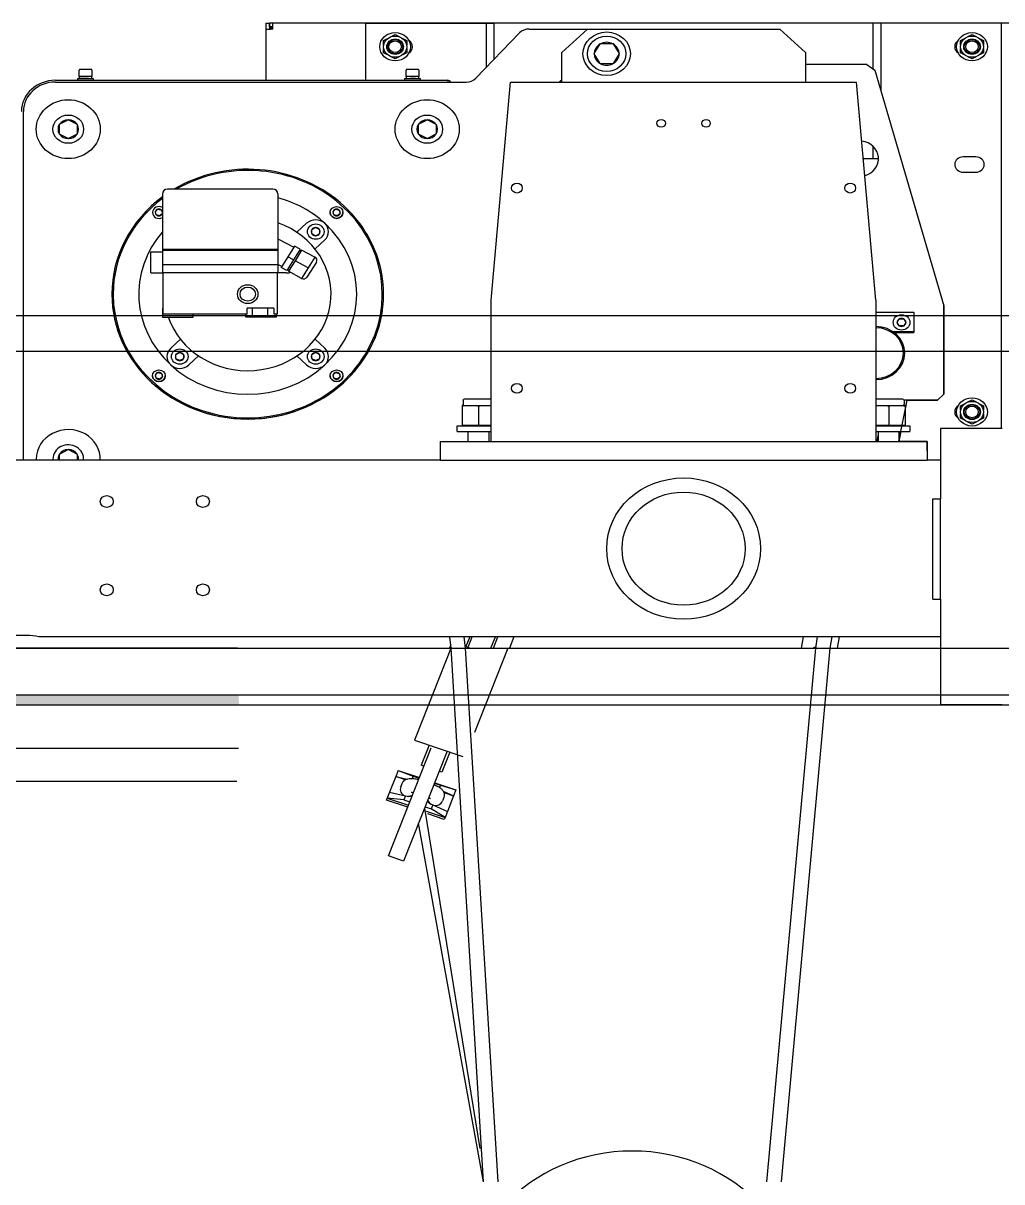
# Model space of a CAD drawing. Extents: x -1899985 to 1774885, y 556286 to 2175695.
# Drawn here: x -647770 to -646867, y 580688 to 581757 of the extents above; entities that cross this region are included whole.
import ezdxf

# ---------------------------------------------------------------- set-up
doc = ezdxf.new("R2010")
doc.units = 0
doc.header["$LTSCALE"] = 10
doc.header["$MEASUREMENT"] = 0
for name, color, linetype in [('20剖面图$0$1', 7, 'Continuous'), ('20剖面图$0$A-LIN-V', 9, 'Continuous'), ('20剖面图$0$GB／T1228-2006钢结构', 7, 'Continuous'), ('20剖面图$0$GB／T1229-1991钢结构', 7, 'Continuous'), ('20剖面图$0$GB／T1230-2006钢结构', 7, 'Continuous'), ('20剖面图$0$GB／T805-1988扣紧螺母', 7, 'Continuous'), ('20剖面图$0$N010102-0000042_', 7, 'Continuous'), ('20剖面图$0$N010122-0000126_', 7, 'Continuous'), ('20剖面图$0$N010122-0000129_', 7, 'Continuous'), ('20剖面图$0$N010122-0000141_', 7, 'Continuous'), ('20剖面图$0$N010122-0000152_', 7, 'Continuous'), ('20剖面图$0$N010153-0000010', 7, 'Continuous'), ('20剖面图$0$N040301-0000158_', 7, 'Continuous'), ('20剖面图$0$N040301-0000649_', 7, 'Continuous'), ('20剖面图$0$N040301-0000651_', 7, 'Continuous'), ('20剖面图$0$N040301-0000652_', 7, 'Continuous'), ('20剖面图$0$N040405-0000004_', 7, 'Continuous'), ('20剖面图$0$N040405-0000005_', 7, 'Continuous'), ('20剖面图$0$N040413-0000113_', 7, 'Continuous'), ('20剖面图$0$N080101-0000129_', 7, 'Continuous'), ('20剖面图$0$N080101-0000135', 7, 'Continuous'), ('20剖面图$0$N080101-0000215_', 7, 'Continuous'), ('20剖面图$0$N080101-0000384_', 7, 'Continuous'), ('20剖面图$0$N090107-0000139_', 7, 'Continuous'), ('20剖面图$0$N090201-0000001_', 7, 'Continuous'), ('20剖面图$0$N090202-0000006_', 7, 'Continuous'), ('20剖面图$0$N090203-0000031_', 7, 'Continuous'), ('20剖面图$0$N090304-0000033_', 7, 'Continuous'), ('20剖面图$0$N090403-0000088_', 7, 'Continuous'), ('20剖面图$0$N090403-0000263_', 7, 'Continuous'), ('20剖面图$0$NUT_GBIT_889.1_2', 7, 'Continuous'), ('20剖面图$0$S-SB', 21, 'Continuous'), ('20剖面图$0$SCREW_GBIT_70_19', 7, 'Continuous'), ('20剖面图$0$WASHER_GBIT_93_1', 7, 'Continuous'), ('20剖面图$0$WASHER_GBIT_95_2', 7, 'Continuous'), ('20剖面图$0$WASHER_GBIT_96_1', 7, 'Continuous'), ('20剖面图$0$主梁\ue566鏍忔潌', 7, 'Continuous'), ('20剖面图$0$取电臂2', 7, 'Continuous'), ('20剖面图$0$取电臂配件1', 7, 'Continuous'), ('20剖面图$0$挂板N040301-000128', 7, 'Continuous'), ('A-LIN-V', 9, 'Continuous')]:
    doc.layers.add(name, color=color, linetype=linetype)

# ---------------------------------------------------------------- blocks, each defined once
blk = doc.blocks.new('20剖面图$0$rer34')
at = {"layer": '20剖面图$0$A-LIN-V'}
h = blk.add_hatch(color=1, dxfattribs=at)
h.dxf.hatch_style = 1
edge = h.paths.add_edge_path()
edge.add_spline(control_points=[(1598841.3, -76129.45), (1598841.27, -76126.56), (1598841.23, -76123.66), (1598841.18, -76120.76)], knot_values=[-38.32518, -38.32518, -38.32518, -38.32518, -31.932828, -31.932828, -31.932828, -31.932828], degree=3, periodic=0)
edge.add_line((1598841.18, -76120.76), (1598837.49, -76120.76))
edge.add_line((1598837.49, -76120.76), (1598038.67, -76120.76))
edge.add_line((1598038.67, -76120.76), (1598037.65, -76129.45))
edge.add_line((1598037.65, -76129.45), (1598841.3, -76129.45))
at = {"color": 1}
for p, q in [((1599439.05, -75843.03), (1599439.05, -75761.5)), ((1599401.01, -75886.51), (1599407.99, -75848.46)), ((1599407.99, -75848.46), (1599433.62, -75848.46)), ((1599433.62, -75848.46), (1599439.05, -75843.03)), ((1599424.92, -75886.51), (1599401.01, -75886.51)), ((1599424.92, -75895.23), (1599424.92, -75886.51))]:
    blk.add_line(p, q, dxfattribs=at)
at = {"layer": '20剖面图$0$1', "color": 1, "linetype": 'Continuous'}
for p, q in [((1599020.95, -76074.02), (1599019.76, -76077.28)), ((1599037.11, -76066.95), (1599033.88, -76075.83)), ((1599033.88, -76075.83), (1599037.84, -76077.28)), ((1599035.64, -76076.47), (1599039.11, -76066.95)), ((1599055.07, -76077.28), (1599058.83, -76066.95)), ((1599057.07, -76077.28), (1599060.83, -76066.95)), ((1599074.42, -76066.95), (1599070.66, -76077.28)), ((1599021.22, -76076.7), (1598991.23, -76159.08)), ((1599021.22, -76076.7), (1599021.01, -76077.28)), ((1599069.42, -76077.28), (1599041.05, -76155.21)), ((1598991.23, -76159.08), (1598990.08, -76162.25)), ((1598990.08, -76162.25), (1599031.31, -76177.25)), ((1598968.11, -76269), (1599004.45, -76169.17)), ((1599017.91, -76172.38), (1598981.03, -76273.71)), ((1599002.74, -76166.86), (1598996, -76185.38)), ((1599020.16, -76173.2), (1599013.42, -76191.72)), ((1598998.25, -76186.2), (1598996, -76185.38)), ((1599013.42, -76191.72), (1599011.17, -76190.9)), ((1598981.03, -76273.71), (1598968.11, -76269))]:
    blk.add_line(p, q, dxfattribs=at)
at = {"layer": '20剖面图$0$A-LIN-V', "color": 1}
for p, q in [((1604014.24, -75770.74), (1595896.06, -75770.74)), ((1598289.89, -75803.35), (1604014.24, -75803.35)), ((1592562.45, -76077.28), (1605899.71, -76077.28)), ((1598840.08, -76077.28), (1592562.45, -76077.28)), ((1598840.08, -76120.76), (1592345.05, -76120.76)), ((1605899.71, -76120.76), (1598840.08, -76120.76)), ((1594075.6, -76129.45), (1605899.71, -76129.45)), ((1598697.67, -76169.94), (1597320.77, -76169.94)), ((1598841.05, -76169.96), (1598034.87, -76169.94)), ((1598697.67, -76200.38), (1597320.77, -76200.38)), ((1598839.58, -76200.38), (1598604.26, -76200.38))]:
    blk.add_line(p, q, dxfattribs=at)
at = {"layer": '20剖面图$0$GB／T1228-2006钢结构', "color": 1, "linetype": 'Continuous'}
for p, q in [((1599035.77, -75885.2), (1599035.77, -75877.49)), ((1599053.17, -75877.49), (1599053.17, -75885.2)), ((1599383.61, -75885.2), (1599383.61, -75877.49)), ((1599401.01, -75877.49), (1599401.01, -75885.2)), ((1599035.77, -75886.51), (1599035.77, -75885.2)), ((1599053.17, -75885.2), (1599053.17, -75886.51)), ((1599383.61, -75886.51), (1599383.61, -75885.2)), ((1599401.01, -75885.2), (1599401.01, -75886.51))]:
    blk.add_line(p, q, dxfattribs=at)
at = {"layer": '20剖面图$0$GB／T1229-1991钢结构', "color": 1, "linetype": 'Continuous'}
for p, q in [((1599030.52, -75854.05), (1599030.52, -75871.4)), ((1599030.57, -75853.68), (1599030.54, -75853.68)), ((1599033.51, -75853.68), (1599030.57, -75853.68)), ((1599030.59, -75854.05), (1599030.59, -75871.4)), ((1599041.61, -75853.68), (1599033.51, -75853.68)), ((1599047.44, -75853.68), (1599041.61, -75853.68)), ((1599044.53, -75854.05), (1599044.53, -75871.4)), ((1599055.34, -75853.68), (1599047.44, -75853.68)), ((1599389.45, -75853.68), (1599381.44, -75853.68)), ((1599395.28, -75853.68), (1599389.45, -75853.68)), ((1599392.37, -75854.05), (1599392.37, -75871.4)), ((1599403.34, -75853.68), (1599395.28, -75853.68)), ((1599406.24, -75853.68), (1599403.34, -75853.68)), ((1599406.25, -75854.05), (1599406.25, -75871.4)), ((1599030.52, -75871.4), (1599030.59, -75871.4)), ((1599030.59, -75871.4), (1599044.53, -75871.4)), ((1599030.94, -75872.27), (1599030.94, -75871.4)), ((1599044.53, -75871.4), (1599055.34, -75871.4)), ((1599381.44, -75871.4), (1599392.37, -75871.4)), ((1599392.37, -75871.4), (1599406.25, -75871.4)), ((1599405.84, -75871.4), (1599405.84, -75872.27))]:
    blk.add_line(p, q, dxfattribs=at)
for centre, radius, start, end in [((1599053.97, -75854.7), 23.45, 177.50872, 178.42023), ((1599007.14, -75854.7), 23.45, 1.57984, 2.49121), ((1599038.78, -75906.64), 53.22, 95.67986, 98.85331), ((1599036.34, -75906.65), 53.23, 81.14689, 84.31994), ((1599052.69, -75906.17), 52.75, 95.7056, 98.89302), ((1599384.18, -75906.65), 53.23, 81.14689, 84.31994), ((1599400.53, -75906.17), 52.75, 95.7056, 98.89302), ((1599398.1, -75906.18), 52.76, 81.10718, 84.2942), ((1599382.81, -75854.7), 23.45, 1.57977, 2.49128)]:
    blk.add_arc(centre, radius, start, end, dxfattribs=at)
at = {"layer": '20剖面图$0$GB／T1230-2006钢结构', "color": 1, "linetype": 'Continuous'}
for p, q in [((1599026.53, -75872.27), (1599055.34, -75872.27)), ((1599026.53, -75877.49), (1599026.53, -75872.27)), ((1599026.53, -75877.49), (1599055.34, -75877.49)), ((1599381.44, -75872.27), (1599410.24, -75872.27)), ((1599381.44, -75877.49), (1599410.24, -75877.49)), ((1599410.24, -75872.27), (1599410.24, -75877.49)), ((1599410.24, -75877.49), (1599410.24, -75877.49))]:
    blk.add_line(p, q, dxfattribs=at)
at = {"layer": '20剖面图$0$GB／T805-1988扣紧螺母', "color": 1, "linetype": 'Continuous'}
for p, q in [((1599031.43, -75848.55), (1599031.43, -75852.29)), ((1599032.07, -75847.2), (1599032.24, -75847.16)), ((1599032.24, -75847.16), (1599055.34, -75847.16)), ((1599381.44, -75847.16), (1599404.54, -75847.16)), ((1599404.54, -75847.16), (1599404.71, -75847.2)), ((1599405.35, -75848.04), (1599405.35, -75848.55)), ((1599405.35, -75848.55), (1599405.35, -75852.29)), ((1599031.43, -75852.29), (1599031.43, -75852.8)), ((1599032.24, -75853.68), (1599032.07, -75853.64)), ((1599404.71, -75853.64), (1599404.54, -75853.68))]:
    blk.add_line(p, q, dxfattribs=at)
at = {"layer": '20剖面图$0$GB／T805-1988扣紧螺母', "color": 1, "linetype": 'Continuous', "extrusion": (0, 0, -1)}
for centre, major_axis, start_param, end_param in [((1599032.3, -75848.55), (-0.87, 0), 0.000002, 1.344732), ((1599404.48, -75848.55), (-0.87, 0), 1.796861, 3.141593), ((1599032.3, -75852.29), (0.87, 0), 1.796861, 3.141595), ((1599404.48, -75852.29), (0.87, 0), 0, 1.344732)]:
    blk.add_ellipse(centre, major_axis=major_axis, ratio=0.991144, start_param=start_param, end_param=end_param, dxfattribs=at)
at = {"layer": '20剖面图$0$N010102-0000042_', "color": 1, "linetype": 'Continuous'}
for centre, radius in [((1598973.81, -75522.36), 6.52), ((1599462.96, -75522.36), 6.52), ((1598973.81, -75522.36), 5.36), ((1599462.96, -75522.36), 5.36), ((1599462.96, -75859.33), 6.52), ((1599462.96, -75859.33), 5.36)]:
    blk.add_circle(centre, radius, dxfattribs=at)
at = {"layer": '20剖面图$0$N010122-0000126_', "color": 1, "linetype": 'Continuous'}
for p, q in [((1598903.26, -75691.07), (1598903.2, -75691.1)), ((1598903.2, -75691.1), (1598903.2, -75691.18)), ((1598903.26, -75691.07), (1598906.39, -75689.26)), ((1598906.46, -75689.22), (1598906.39, -75689.26)), ((1598906.52, -75689.26), (1598906.46, -75689.22)), ((1598906.52, -75689.26), (1598909.65, -75691.07)), ((1598909.72, -75691.1), (1598909.65, -75691.07)), ((1598909.72, -75691.18), (1598909.72, -75691.1)), ((1598909.72, -75691.18), (1598909.72, -75694.79)), ((1598903.2, -75694.79), (1598903.2, -75694.87)), ((1598903.2, -75694.87), (1598903.26, -75694.91)), ((1598906.39, -75696.71), (1598903.26, -75694.91)), ((1598906.39, -75696.71), (1598906.46, -75696.75)), ((1598906.46, -75696.75), (1598906.52, -75696.71)), ((1598909.65, -75694.91), (1598906.52, -75696.71)), ((1598909.65, -75694.91), (1598909.72, -75694.87)), ((1598909.72, -75694.87), (1598909.72, -75694.79)), ((1599399.45, -75776.66), (1599399.41, -75776.72)), ((1599399.41, -75776.72), (1599399.45, -75776.79)), ((1599399.45, -75776.66), (1599401.26, -75773.53)), ((1599401.26, -75779.92), (1599399.45, -75776.79)), ((1599401.3, -75773.46), (1599401.26, -75773.53)), ((1599401.26, -75779.92), (1599401.3, -75779.98)), ((1599401.37, -75773.46), (1599401.3, -75773.46)), ((1599401.3, -75779.98), (1599401.37, -75779.98)), ((1599404.99, -75779.98), (1599401.37, -75779.98)), ((1599405.06, -75773.46), (1599404.99, -75773.46)), ((1599404.99, -75779.98), (1599405.06, -75779.98)), ((1599405.1, -75773.53), (1599405.06, -75773.46)), ((1599405.06, -75779.98), (1599405.1, -75779.92)), ((1599405.1, -75773.53), (1599406.91, -75776.66)), ((1599406.91, -75776.79), (1599405.1, -75779.92)), ((1599406.94, -75776.72), (1599406.91, -75776.66)), ((1599406.91, -75776.79), (1599406.94, -75776.72)), ((1598787.97, -75806.36), (1598787.9, -75806.4)), ((1598787.9, -75806.4), (1598787.9, -75806.47)), ((1598787.9, -75810.09), (1598787.9, -75810.16)), ((1598787.9, -75810.16), (1598787.97, -75810.2)), ((1598787.97, -75806.36), (1598791.1, -75804.55)), ((1598791.1, -75812.01), (1598787.97, -75810.2)), ((1598791.16, -75804.51), (1598791.1, -75804.55)), ((1598791.23, -75804.55), (1598791.16, -75804.51)), ((1598791.23, -75804.55), (1598794.36, -75806.36)), ((1598794.36, -75810.2), (1598791.23, -75812.01)), ((1598794.42, -75806.4), (1598794.36, -75806.36)), ((1598794.36, -75810.2), (1598794.42, -75810.16)), ((1598794.42, -75806.47), (1598794.42, -75806.4)), ((1598794.42, -75806.47), (1598794.42, -75810.09)), ((1598794.42, -75810.16), (1598794.42, -75810.09)), ((1598903.26, -75806.36), (1598903.2, -75806.4)), ((1598903.2, -75806.4), (1598903.2, -75806.47)), ((1598903.2, -75810.09), (1598903.2, -75810.16)), ((1598903.2, -75810.16), (1598903.26, -75810.2)), ((1598903.26, -75806.36), (1598906.39, -75804.55)), ((1598906.39, -75812.01), (1598903.26, -75810.2)), ((1598906.46, -75804.51), (1598906.39, -75804.55)), ((1598906.52, -75804.55), (1598906.46, -75804.51)), ((1598906.52, -75804.55), (1598909.65, -75806.36)), ((1598909.65, -75810.2), (1598906.52, -75812.01)), ((1598909.72, -75806.4), (1598909.65, -75806.36)), ((1598909.65, -75810.2), (1598909.72, -75810.16)), ((1598909.72, -75806.47), (1598909.72, -75806.4)), ((1598909.72, -75806.47), (1598909.72, -75810.09)), ((1598909.72, -75810.16), (1598909.72, -75810.09)), ((1598791.1, -75812.01), (1598791.16, -75812.05)), ((1598791.16, -75812.05), (1598791.23, -75812.01)), ((1598906.39, -75812.01), (1598906.46, -75812.05)), ((1598906.46, -75812.05), (1598906.52, -75812.01))]:
    blk.add_line(p, q, dxfattribs=at)
for centre in [(1598906.46, -75692.99), (1599403.18, -75776.72), (1598791.16, -75808.28), (1598906.46, -75808.28)]:
    blk.add_circle(centre, 7.07, dxfattribs=at)
for centre, radius, start, end in [((1598906.46, -75692.99), 3.73, 151.00187, 208.99813), ((1595705.83, -75692.99), 3197.36, 359.96761, 0.03239), ((1598906.46, -75692.99), 3.73, 91.00187, 148.99813), ((1598906.46, -75692.99), 3.73, 31.00187, 88.99813), ((1598906.46, -75692.99), 3.73, 331.00187, 28.99813), ((1598906.46, -75692.99), 3.73, 211.00187, 268.99813), ((1598906.46, -75692.99), 3.73, 271.00187, 328.99813), ((1599403.18, -75776.72), 3.73, 121.00187, 178.99813), ((1599403.18, -75776.72), 3.73, 181.00187, 238.99813), ((1599403.18, -75776.72), 3.73, 61.00187, 118.99813), ((1599403.18, -72576.07), 3197.39, 269.96761, 270.03239), ((1599403.18, -75776.72), 3.73, 241.00187, 298.99813), ((1599403.18, -75776.72), 3.73, 1.00187, 58.99813), ((1599403.18, -75776.72), 3.73, 301.00187, 358.99813), ((1598791.16, -75808.28), 3.73, 151.00187, 208.99813), ((1595590.54, -75808.28), 3197.36, 359.96761, 0.03239), ((1598791.16, -75808.28), 3.73, 91.00187, 148.99813), ((1598791.16, -75808.28), 3.73, 211.00187, 268.99813), ((1598791.16, -75808.28), 3.73, 31.00187, 88.99813), ((1598791.16, -75808.28), 3.73, 271.00187, 328.99813), ((1598791.16, -75808.28), 3.73, 331.00187, 28.99813), ((1598906.46, -75808.28), 3.73, 151.00187, 208.99813), ((1595705.83, -75808.28), 3197.36, 359.96761, 0.03239), ((1598906.46, -75808.28), 3.73, 91.00187, 148.99813), ((1598906.46, -75808.28), 3.73, 211.00187, 268.99813), ((1598906.46, -75808.28), 3.73, 31.00187, 88.99813), ((1598906.46, -75808.28), 3.73, 271.00187, 328.99813), ((1598906.46, -75808.28), 3.73, 331.00187, 28.99813)]:
    blk.add_arc(centre, radius, start, end, dxfattribs=at)
at = {"layer": '20剖面图$0$N010122-0000129_', "color": 1, "linetype": 'Continuous'}
for p, q in [((1598705.87, -75549.86), (1598705.87, -75543.99)), ((1598716.09, -75543.34), (1598706.52, -75543.34)), ((1598716.74, -75543.99), (1598716.74, -75549.86)), ((1598983.05, -75549.86), (1598983.05, -75543.99)), ((1598993.27, -75543.34), (1598983.71, -75543.34)), ((1598993.92, -75543.99), (1598993.92, -75549.86)), ((1598716.74, -75549.86), (1598705.87, -75549.86)), ((1598993.92, -75549.86), (1598983.05, -75549.86))]:
    blk.add_line(p, q, dxfattribs=at)
for centre, start, end in [((1598706.52, -75543.99), 90, 180), ((1598716.09, -75543.99), 360, 90), ((1598983.71, -75543.99), 90, 180), ((1598993.27, -75543.99), 0, 90)]:
    blk.add_arc(centre, 0.652, start, end, dxfattribs=at)
at = {"layer": '20剖面图$0$N010122-0000141_', "color": 1, "linetype": 'Continuous'}
for p, q in [((1598689.18, -75593.97), (1598689.02, -75594.06)), ((1598689.02, -75594.06), (1598689.02, -75594.24)), ((1598689.18, -75593.97), (1598696.47, -75589.76)), ((1598696.63, -75589.67), (1598696.47, -75589.76)), ((1598696.79, -75589.76), (1598696.63, -75589.67)), ((1598696.79, -75589.76), (1598704.08, -75593.97)), ((1598704.24, -75594.06), (1598704.08, -75593.97)), ((1598704.24, -75594.24), (1598704.24, -75594.06)), ((1598704.24, -75594.24), (1598704.24, -75602.66)), ((1598993.54, -75593.97), (1598993.38, -75594.06)), ((1598993.38, -75594.06), (1598993.38, -75594.24)), ((1598993.54, -75593.97), (1599000.83, -75589.76)), ((1599000.99, -75589.67), (1599000.83, -75589.76)), ((1599001.15, -75589.76), (1599000.99, -75589.67)), ((1599001.15, -75589.76), (1599008.44, -75593.97)), ((1599008.6, -75594.06), (1599008.44, -75593.97)), ((1599008.6, -75594.24), (1599008.6, -75594.06)), ((1599008.6, -75594.24), (1599008.6, -75602.66)), ((1598689.02, -75602.66), (1598689.02, -75602.85)), ((1598689.02, -75602.85), (1598689.18, -75602.94)), ((1598696.47, -75607.15), (1598689.18, -75602.94)), ((1598704.08, -75602.94), (1598696.79, -75607.15)), ((1598704.08, -75602.94), (1598704.24, -75602.85)), ((1598704.24, -75602.85), (1598704.24, -75602.66)), ((1598993.38, -75602.66), (1598993.38, -75602.85)), ((1598993.38, -75602.85), (1598993.54, -75602.94)), ((1599000.83, -75607.15), (1598993.54, -75602.94)), ((1599008.44, -75602.94), (1599001.15, -75607.15)), ((1599008.44, -75602.94), (1599008.6, -75602.85)), ((1599008.6, -75602.85), (1599008.6, -75602.66)), ((1598696.47, -75607.15), (1598696.63, -75607.24)), ((1598696.63, -75607.24), (1598696.79, -75607.15)), ((1599000.83, -75607.15), (1599000.99, -75607.24)), ((1599000.99, -75607.24), (1599001.15, -75607.15)), ((1598689.18, -75898.33), (1598689.02, -75898.42)), ((1598689.02, -75898.42), (1598689.02, -75898.6)), ((1598689.18, -75898.33), (1598696.47, -75894.12)), ((1598696.63, -75894.03), (1598696.47, -75894.12)), ((1598696.79, -75894.12), (1598696.63, -75894.03)), ((1598696.79, -75894.12), (1598704.08, -75898.33)), ((1598704.24, -75898.42), (1598704.08, -75898.33)), ((1598704.24, -75898.6), (1598704.24, -75898.42)), ((1598704.24, -75898.6), (1598704.24, -75903.91))]:
    blk.add_line(p, q, dxfattribs=at)
for centre in [(1598696.63, -75598.45), (1599000.99, -75598.45)]:
    blk.add_circle(centre, 13.04, dxfattribs=at)
for centre, radius, start, end in [((1598696.63, -75598.45), 8.7, 151.04498, 208.95502), ((1598696.63, -75598.45), 8.7, 91.04498, 148.95502), ((1598696.63, -75598.45), 8.7, 31.04498, 88.95502), ((1598696.63, -75598.45), 8.7, 331.04498, 28.95502), ((1599000.99, -75598.45), 8.7, 151.04498, 208.95502), ((1599000.99, -75598.45), 8.7, 91.04498, 148.95502), ((1599000.99, -75598.45), 8.7, 31.04498, 88.95502), ((1599000.99, -75598.45), 8.7, 331.04498, 28.95502), ((1598696.63, -75598.45), 8.7, 211.04498, 268.95502), ((1598696.63, -75598.45), 8.7, 271.04498, 328.95502), ((1599000.99, -75598.45), 8.7, 211.04498, 268.95502), ((1599000.99, -75598.45), 8.7, 271.04498, 328.95502), ((1598696.63, -75902.81), 13.04, 355.21977, 180), ((1598696.63, -75902.81), 8.7, 151.04498, 187.18073), ((1598696.63, -75902.81), 8.7, 91.04498, 148.95502), ((1598696.63, -75902.81), 8.7, 31.04498, 88.95502), ((1598696.63, -75902.81), 8.7, 352.81927, 28.95502), ((1598696.63, -75902.81), 13.04, 180, 184.78023)]:
    blk.add_arc(centre, radius, start, end, dxfattribs=at)
for points, knots in [([(1598689.02, -75594.24), (1598689.02, -75594.39), (1598689.02, -75594.67), (1598689.02, -75595.09), (1598689.02, -75595.51), (1598689.02, -75595.92), (1598689.02, -75596.37), (1598689.02, -75596.86), (1598689.02, -75597.57), (1598689.02, -75598.46), (1598689.02, -75599.34), (1598689.02, -75600.06), (1598689.02, -75600.75), (1598689.02, -75601.63), (1598689.02, -75602.31), (1598689.02, -75602.66)], [0, 0, 0, 0, 0.05186, 0.102699, 0.152684, 0.202, 0.250851, 0.313476, 0.375554, 0.500073, 0.625212, 0.687757, 0.750932, 0.873127, 1, 1, 1, 1]), ([(1598993.38, -75594.24), (1598993.38, -75594.39), (1598993.38, -75594.67), (1598993.38, -75595.09), (1598993.38, -75595.51), (1598993.38, -75595.92), (1598993.38, -75596.37), (1598993.38, -75596.86), (1598993.38, -75597.57), (1598993.38, -75598.46), (1598993.38, -75599.34), (1598993.38, -75600.06), (1598993.38, -75600.75), (1598993.38, -75601.63), (1598993.38, -75602.31), (1598993.38, -75602.66)], [0, 0, 0, 0, 0.05186, 0.102699, 0.152684, 0.202, 0.250851, 0.313476, 0.375554, 0.500073, 0.625212, 0.687757, 0.750932, 0.873127, 1, 1, 1, 1]), ([(1598689.02, -75898.6), (1598689.02, -75898.75), (1598689.02, -75899.03), (1598689.02, -75899.45), (1598689.02, -75899.87), (1598689.02, -75900.28), (1598689.02, -75900.73), (1598689.02, -75901.22), (1598689.02, -75901.93), (1598689.02, -75902.82), (1598689.02, -75903.54), (1598689.02, -75903.9), (1598689.02, -75903.91)], [0, 0, 0, 0, 0.0518603, 0.1026992, 0.1526839, 0.202, 0.2508512, 0.3134757, 0.3755544, 0.5000726, 0.6252117, 0.6285507, 0.6285507, 0.6285507, 0.6285507])]:
    blk.add_open_spline(points, degree=3, knots=knots, dxfattribs=at)
at = {"layer": '20剖面图$0$N010122-0000152_', "color": 1, "linetype": 'Continuous'}
for p, q in [((1599142.61, -75528.7), (1599147.73, -75519.83)), ((1599147.84, -75519.65), (1599147.73, -75519.83)), ((1599148.04, -75519.65), (1599147.84, -75519.65)), ((1599158.5, -75519.65), (1599158.29, -75519.65)), ((1599158.61, -75519.83), (1599158.5, -75519.65)), ((1599158.61, -75519.83), (1599163.73, -75528.7)), ((1599142.61, -75528.7), (1599142.5, -75528.89)), ((1599142.5, -75528.89), (1599142.61, -75529.07)), ((1599147.73, -75537.94), (1599142.61, -75529.07)), ((1599163.73, -75529.07), (1599158.61, -75537.94)), ((1599163.84, -75528.89), (1599163.73, -75528.7)), ((1599163.73, -75529.07), (1599163.84, -75528.89)), ((1599147.73, -75537.94), (1599147.84, -75538.12)), ((1599147.84, -75538.12), (1599148.04, -75538.12)), ((1599158.29, -75538.12), (1599148.04, -75538.12)), ((1599158.29, -75538.12), (1599158.5, -75538.12)), ((1599158.5, -75538.12), (1599158.61, -75537.94))]:
    blk.add_line(p, q, dxfattribs=at)
blk.add_circle((1599153.17, -75528.89), 16.3, dxfattribs=at)
for start, end in [(120.98415, 179.01585), (60.98415, 119.01585), (0.98415, 59.01585), (180.98415, 239.01585), (300.98415, 359.01585), (240.98415, 299.01585)]:
    blk.add_arc((1599153.17, -75528.89), 10.57, start, end, dxfattribs=at)
blk.add_open_spline([(1599158.29, -75519.65), (1599158.12, -75519.65), (1599157.78, -75519.65), (1599157.26, -75519.65), (1599156.76, -75519.65), (1599156.25, -75519.65), (1599155.7, -75519.65), (1599155.11, -75519.65), (1599154.25, -75519.65), (1599153.17, -75519.65), (1599152.08, -75519.65), (1599151.22, -75519.65), (1599150.51, -75519.65), (1599149.74, -75519.65), (1599148.89, -75519.65), (1599148.33, -75519.65), (1599148.04, -75519.65)], degree=3, knots=[0, 0, 0, 0, 0.051867, 0.102708, 0.152692, 0.202003, 0.250846, 0.313473, 0.37555, 0.500066, 0.625206, 0.687747, 0.750921, 0.832003, 0.91475, 1, 1, 1, 1], dxfattribs=at)
at = {"layer": '20剖面图$0$N010153-0000010', "color": 1, "linetype": 'Continuous'}
for p, q in [((1598976.37, -76190.14), (1598974.38, -76195.62)), ((1598976.37, -76190.14), (1598994.43, -76196.71)), ((1598976.37, -76190.14), (1598989.13, -76195.35)), ((1598974.38, -76195.62), (1598969.12, -76210.07)), ((1598982.67, -76198.64), (1598974.38, -76195.62)), ((1598974.38, -76195.62), (1598983.91, -76198.07)), ((1598978.56, -76205.32), (1598979.68, -76202.24)), ((1598989.13, -76195.35), (1598988.35, -76197.48)), ((1598989.13, -76195.35), (1598994.24, -76197.21)), ((1599007.16, -76201.91), (1599012.28, -76203.77)), ((1599007.35, -76201.41), (1599025.4, -76207.98)), ((1599012.28, -76203.77), (1599011.51, -76205.88)), ((1599012.28, -76203.77), (1599025.4, -76207.98)), ((1598969.12, -76210.07), (1598967.12, -76215.55)), ((1598969.12, -76210.07), (1598982.51, -76213.51)), ((1598982.51, -76213.51), (1598981.16, -76217.23)), ((1599014.44, -76209.18), (1599023.4, -76213.47)), ((1599015.05, -76210.42), (1599023.4, -76213.47)), ((1599023.4, -76213.47), (1599018.15, -76227.91)), ((1599025.4, -76207.98), (1599023.4, -76213.47)), ((1598966.43, -76217.44), (1598967.12, -76215.55)), ((1598984.49, -76224.01), (1598966.43, -76217.44)), ((1598967.12, -76215.55), (1598985.18, -76222.12)), ((1598981.16, -76217.23), (1598967.12, -76215.55)), ((1598981.16, -76217.23), (1598986.28, -76219.1)), ((1598999.2, -76223.8), (1599004.31, -76225.66)), ((1599005.67, -76221.94), (1599004.31, -76225.66)), ((1599005.67, -76221.94), (1599018.15, -76227.91)), ((1599015.09, -76215.13), (1599013.97, -76218.21)), ((1599000.15, -76227.57), (1599016.15, -76233.4)), ((1599015.46, -76235.29), (1599001.42, -76230.18)), ((1599016.15, -76233.4), (1599004.31, -76225.66)), ((1599016.15, -76233.4), (1599015.46, -76235.29)), ((1599018.15, -76227.91), (1599016.15, -76233.4))]:
    blk.add_line(p, q, dxfattribs=at)
at = {"layer": '20剖面图$0$N010153-0000010', "color": 1, "linetype": 'Continuous', "extrusion": (0, 0, -1)}
for centre, major_axis, start_param, end_param in [((1598984.68, -76207.55), (6.13, -2.23), 1.642098, 3.141593), ((1598985.14, -76206.29), (7.35, -2.68), 0.801346, 1.570796), ((1598984.68, -76207.55), (6.13, -2.23), 0.582865, 1.236795), ((1599008.3, -76214.72), (-7.35, 2.68), 4.712389, 5.48184), ((1599007.84, -76215.98), (6.13, -2.23), 1.904796, 2.558727), ((1599007.84, -76215.98), (6.13, -2.23), 0, 1.499495)]:
    blk.add_ellipse(centre, major_axis=major_axis, ratio=0.982113, start_param=start_param, end_param=end_param, dxfattribs=at)
at = {"layer": '20剖面图$0$N010153-0000010', "color": 1, "linetype": 'Continuous'}
for points, knots in [([(1598979.68, -76202.24), (1598980.11, -76201.35), (1598980.83, -76199.95), (1598982.74, -76198.46), (1598984.67, -76197.69), (1598986.72, -76197.38), (1598989.19, -76197.45), (1598991.62, -76197.84), (1598993.37, -76198.24), (1598993.77, -76198.34)], [0, 0, 0, 0, 0.0535796, 0.0986965, 0.1413734, 0.1889338, 0.2506416, 0.3392752, 0.3652917, 0.3652917, 0.3652917, 0.3652917]), ([(1599006.81, -76203.09), (1599007.33, -76203.35), (1599009.07, -76204.25), (1599011.28, -76205.61), (1599013.39, -76207.38), (1599014.95, -76209.56), (1599015.71, -76212.44), (1599015.33, -76214.11), (1599015.09, -76215.13)], [0.6352942, 0.6352942, 0.6352942, 0.6352942, 0.6720167, 0.7614074, 0.8262121, 0.8925455, 0.9437788, 1, 1, 1, 1]), ([(1598989.25, -76210.7), (1598988.86, -76210.63), (1598988.13, -76210.51), (1598987.55, -76210.46), (1598987.45, -76210.46), (1598987.45, -76210.46)], [0.6856623, 0.6856623, 0.6856623, 0.6856623, 0.7270391, 0.7723749, 0.7934893, 0.7934893, 0.7934893, 0.7934893]), ([(1599003.85, -76216.43), (1599003.85, -76216.43), (1599003.85, -76216.43), (1599003.71, -76216.32), (1599003.17, -76215.95), (1599002.6, -76215.61), (1599002.3, -76215.45)], [0.2067162, 0.2067162, 0.2067162, 0.2067162, 0.2074172, 0.2385505, 0.2794912, 0.3152019, 0.3152019, 0.3152019, 0.3152019])]:
    blk.add_open_spline(points, degree=3, knots=knots, dxfattribs=at)
at = {"layer": '20剖面图$0$N040301-0000158_', "color": 1, "linetype": 'Continuous'}
for p, q in [((1599413.51, -75767.48), (1599381.44, -75767.48)), ((1599413.51, -75767.48), (1599414.05, -75768.03)), ((1599413.51, -75767.48), (1599413.51, -75785.42)), ((1599414.05, -75785.42), (1599414.05, -75768.03)), ((1599413.51, -75785.42), (1599396.11, -75785.42)), ((1599396.81, -75785.96), (1599413.51, -75785.96)), ((1599413.51, -75785.96), (1599414.05, -75785.42)), ((1599413.51, -75785.96), (1599413.51, -75785.42)), ((1599413.51, -75785.42), (1599414.05, -75785.42))]:
    blk.add_line(p, q, dxfattribs=at)
at = {"layer": '20剖面图$0$N040301-0000649_', "color": 1, "linetype": 'Continuous'}
for p, q in [((1599011.86, -75886.51), (1599424.92, -75886.51)), ((1599011.86, -75886.51), (1599011.86, -75903.9)), ((1599424.92, -75886.51), (1599424.92, -75903.9)), ((1599011.86, -75903.9), (1599424.92, -75903.9))]:
    blk.add_line(p, q, dxfattribs=at)
at = {"layer": '20剖面图$0$N040301-0000651_', "color": 1, "linetype": 'Continuous'}
for p, q in [((1599055.34, -75756.07), (1599071.64, -75554.97)), ((1599071.64, -75554.97), (1599365.13, -75554.97)), ((1599381.44, -75756.07), (1599365.13, -75554.97)), ((1599055.34, -75886.51), (1599055.34, -75756.07)), ((1599381.44, -75756.07), (1599381.44, -75886.51))]:
    blk.add_line(p, q, dxfattribs=at)
for centre, radius in [((1599199.37, -75593.02), 3.61), ((1599237.41, -75593.02), 3.61), ((1599077.08, -75652.8), 4.55), ((1599359.7, -75652.8), 4.55), ((1599077.08, -75837.59), 4.55), ((1599359.7, -75837.59), 4.55)]:
    blk.add_circle(centre, radius, dxfattribs=at)
at = {"layer": '20剖面图$0$N040301-0000652_', "color": 1, "linetype": 'Continuous'}
for p, q in [((1599373.83, -75538.67), (1599321.65, -75538.67)), ((1599373.83, -75538.67), (1599380.67, -75543.92)), ((1599380.67, -75543.92), (1599439.05, -75761.5)), ((1599439.05, -75761.5), (1599439.05, -75843.03)), ((1599433.62, -75848.46), (1599405.35, -75848.46)), ((1599433.62, -75848.46), (1599439.05, -75843.03))]:
    blk.add_line(p, q, dxfattribs=at)
blk.add_arc((1599367.31, -75625.63), 16.3, 287.18625, 82.08468, dxfattribs=at)
at = {"layer": '20剖面图$0$N040405-0000004_', "color": 1, "linetype": 'Continuous'}
blk.add_line((1599370.86, -75625.63), (1599383.61, -75625.63), dxfattribs=at)
at = {"layer": '20剖面图$0$N040405-0000005_', "color": 1, "linetype": 'Continuous'}
for p, q in [((1598948.81, -75500.62), (1598948.81, -75553.34)), ((1598948.81, -75500.62), (1598950.99, -75500.62)), ((1598950.99, -75500.62), (1599044.47, -75500.62)), ((1599044.47, -75500.62), (1599050.99, -75500.62)), ((1599050.99, -75500.62), (1599050.99, -75541.52)), ((1599050.99, -75500.62), (1599053.17, -75500.62)), ((1599053.17, -75500.62), (1599057.51, -75500.62)), ((1599057.51, -75500.62), (1599057.51, -75534.18)), ((1599379.27, -75542.84), (1599379.27, -75500.62)), ((1599383.61, -75500.62), (1599379.27, -75500.62)), ((1599385.79, -75500.62), (1599383.61, -75500.62)), ((1599385.79, -75562.98), (1599385.79, -75500.62)), ((1599392.31, -75500.62), (1599385.79, -75500.62)), ((1599485.79, -75500.62), (1599392.31, -75500.62)), ((1599487.97, -75500.62), (1599485.79, -75500.62)), ((1599487.97, -75874.62), (1599487.97, -75500.62)), ((1599379.27, -75625.63), (1599379.27, -75614.54)), ((1599466.23, -75624), (1599455.36, -75624)), ((1599455.36, -75638.13), (1599466.23, -75638.13))]:
    blk.add_line(p, q, dxfattribs=at)
for centre, start, end in [((1598981.42, -75522.36), 305.42736, 54.57264), ((1599455.36, -75522.36), 125.42736, 234.57264), ((1599455.36, -75631.06), 90, 270), ((1599466.23, -75631.06), 270, 90), ((1599455.36, -75859.33), 125.42736, 234.57264)]:
    blk.add_arc(centre, 7.07, start, end, dxfattribs=at)
at = {"layer": '20剖面图$0$N040413-0000113_', "color": 1, "linetype": 'Continuous'}
for p, q in [((1599011.86, -75903.9), (1598468.36, -75903.9)), ((1599436.25, -75903.9), (1599424.92, -75903.9)), ((1598661.3, -76065.58), (1598492.82, -76065.58)), ((1599436.25, -76066.95), (1598671.67, -76066.95))]:
    blk.add_line(p, q, dxfattribs=at)
for centre in [(1598729.24, -75941.95), (1598810.76, -75941.95), (1598729.24, -76023.47), (1598810.76, -76023.47)]:
    blk.add_circle(centre, 5.49, dxfattribs=at)
blk.add_arc((1598661.93, -76100.6), 35.03, 73.86058, 91.03173, dxfattribs=at)
at = {"layer": '20剖面图$0$N080101-0000129_', "color": 1, "linetype": 'Continuous'}
for radius in [65.22, 52.18]:
    blk.add_circle((1599218.39, -75985.43), radius, dxfattribs=at)
at = {"layer": '20剖面图$0$N080101-0000135', "color": 1, "linetype": 'Continuous'}
for p, q in [((1598864.03, -75500.62), (1598867.29, -75500.62)), ((1598864.03, -75500.62), (1598864.03, -75506.32)), ((1598864.03, -75506.32), (1598868.09, -75506.32)), ((1598864.03, -75506.32), (1598864.03, -75553.34)), ((1598867.29, -75503.88), (1598867.29, -75500.62)), ((1598869.72, -75500.62), (1598867.29, -75500.62)), ((1598867.29, -75500.62), (1598867.29, -75506.32)), ((1598869.72, -75503.88), (1598867.29, -75503.88)), ((1598869.72, -75506.31), (1598868.09, -75504.68)), ((1598868.09, -75504.69), (1598869.72, -75506.32)), ((1598869.72, -75506.32), (1598868.09, -75506.32)), ((1598869.72, -75500.62), (1598869.72, -75504.68)), ((1599564.89, -75500.62), (1598869.72, -75500.62)), ((1598869.72, -75504.68), (1598869.72, -75506.32))]:
    blk.add_line(p, q, dxfattribs=at)
for points in [[(1598867.29, -75503.89), (1598867.29, -75504.02), (1598867.37, -75504.16), (1598867.67, -75504.42), (1598867.88, -75504.55), (1598868.09, -75504.69)], [(1598868.09, -75504.68), (1598867.96, -75504.48), (1598867.83, -75504.27), (1598867.56, -75503.97), (1598867.43, -75503.88), (1598867.3, -75503.88)]]:
    blk.add_open_spline(points, degree=3, knots=[0, 0, 0, 0, 0.5, 0.5, 1, 1, 1, 1], dxfattribs=at)
at = {"layer": '20剖面图$0$N080101-0000215_', "color": 1, "linetype": 'Continuous'}
for p, q in [((1599021.27, -76077.28), (1599020.24, -76066.95)), ((1599032.19, -76066.95), (1599033.23, -76077.28)), ((1599330.48, -76077.28), (1599332.04, -76066.95)), ((1599344, -76066.95), (1599342.44, -76077.28)), ((1599048.82, -76569.62), (1599021.27, -76077.28)), ((1599033.23, -76077.28), (1599060.78, -76569.62)), ((1599289.05, -76569.62), (1599330.48, -76077.28)), ((1599342.44, -76077.28), (1599301, -76569.62)), ((1598998.82, -76224.84), (1599045.73, -76538.8)), ((1599048.82, -76569.62), (1598993.71, -76238.87))]:
    blk.add_line(p, q, dxfattribs=at)
at = {"layer": '20剖面图$0$N080101-0000384_', "color": 1, "linetype": 'Continuous'}
for p, q in [((1598870.01, -75653.89), (1598780.87, -75653.89)), ((1598776.52, -75658.24), (1598776.52, -75709.33)), ((1598874.35, -75658.24), (1598874.35, -75709.33)), ((1598898.77, -75685.3), (1598890.49, -75693.58)), ((1598874.35, -75699.49), (1598887.94, -75707.33)), ((1598905.86, -75708.95), (1598914.14, -75700.67)), ((1598766.74, -75711.5), (1598769.38, -75711.5)), ((1598766.74, -75731.07), (1598766.74, -75711.5)), ((1598769.38, -75711.5), (1598776.52, -75711.5)), ((1598874.35, -75709.33), (1598776.52, -75709.33)), ((1598776.52, -75709.33), (1598776.52, -75710.41)), ((1598874.35, -75710.41), (1598776.52, -75710.41)), ((1598776.52, -75710.41), (1598776.52, -75723.46)), ((1598874.35, -75709.33), (1598874.35, -75710.41)), ((1598874.35, -75710.41), (1598874.35, -75723.46)), ((1598888.42, -75706.49), (1598882.77, -75716.27)), ((1598893.13, -75709.2), (1598887.48, -75718.99)), ((1598893.13, -75709.2), (1598888.42, -75706.49)), ((1598894.54, -75710.02), (1598888.89, -75719.8)), ((1598892.64, -75710.04), (1598894.05, -75710.86)), ((1598905.84, -75716.54), (1598894.54, -75710.02)), ((1598882.77, -75716.27), (1598877.12, -75726.05)), ((1598887.48, -75718.99), (1598881.83, -75728.77)), ((1598887.48, -75718.99), (1598882.77, -75716.27)), ((1598888.89, -75719.8), (1598883.24, -75729.59)), ((1598900.19, -75726.32), (1598888.89, -75719.8)), ((1598907.03, -75721), (1598898.99, -75734.91)), ((1598903.01, -75721.43), (1598900.19, -75726.32)), ((1598905.84, -75716.54), (1598903.01, -75721.43)), ((1598766.74, -75731.07), (1598769.38, -75731.07)), ((1598769.38, -75731.07), (1598776.52, -75731.07)), ((1598874.35, -75723.46), (1598776.52, -75723.46)), ((1598776.52, -75723.46), (1598776.52, -75731.07)), ((1598874.35, -75731.07), (1598776.52, -75731.07)), ((1598777.07, -75769.11), (1598777.07, -75731.07)), ((1598873.81, -75731.07), (1598873.81, -75769.11)), ((1598877.61, -75725.21), (1598874.35, -75723.33)), ((1598874.35, -75723.46), (1598874.35, -75731.07)), ((1598881.5, -75731.07), (1598874.35, -75731.07)), ((1598881.83, -75728.77), (1598877.12, -75726.05)), ((1598881.5, -75731.07), (1598884.14, -75731.07)), ((1598883.73, -75728.75), (1598882.32, -75727.93)), ((1598894.54, -75736.11), (1598883.24, -75729.59)), ((1598884.14, -75730.1), (1598884.14, -75731.07)), ((1598897.36, -75731.22), (1598894.54, -75736.11)), ((1598900.19, -75726.32), (1598897.36, -75731.22)), ((1598776.52, -75763.68), (1598776.52, -75771.83)), ((1598776.52, -75763.68), (1598777.07, -75763.68)), ((1598776.52, -75771.83), (1598802.61, -75771.83)), ((1598848.39, -75769.11), (1598777.07, -75769.11)), ((1598802.61, -75771.83), (1598802.61, -75769.11)), ((1598847.18, -75771.83), (1598847.18, -75769.11)), ((1598852.62, -75771.83), (1598847.18, -75771.83)), ((1598852.62, -75763.68), (1598848.39, -75763.68)), ((1598848.39, -75769.11), (1598848.39, -75763.68)), ((1598852.62, -75763.68), (1598852.62, -75771.83)), ((1598865.67, -75763.68), (1598852.62, -75763.68)), ((1598865.67, -75771.83), (1598852.62, -75771.83)), ((1598865.67, -75763.68), (1598865.67, -75771.83)), ((1598870.96, -75763.68), (1598865.67, -75763.68)), ((1598873.27, -75771.83), (1598865.67, -75771.83)), ((1598870.96, -75763.68), (1598870.96, -75769.11)), ((1598873.81, -75769.11), (1598870.96, -75769.11)), ((1598873.27, -75771.83), (1598873.27, -75769.11)), ((1598791.76, -75792.31), (1598783.48, -75800.59)), ((1598914.14, -75800.59), (1598905.86, -75792.31)), ((1598798.85, -75815.97), (1598807.13, -75807.69)), ((1598890.49, -75807.69), (1598898.77, -75815.97))]:
    blk.add_line(p, q, dxfattribs=at)
for radius in [8.7, 6.52]:
    blk.add_circle((1598848.81, -75750.63), radius, dxfattribs=at)
for centre, radius, start, end in [((1598780.87, -75658.24), 4.35, 90, 180), ((1598870.01, -75658.24), 4.35, 0, 90), ((1598848.81, -75750.63), 92.39, 45, 73.95033), ((1598906.46, -75692.99), 10.87, 315, 135), ((1598848.81, -75750.63), 92.39, 141.47652, 225), ((1598848.81, -75750.63), 70.65, 197.4576, 68.80529), ((1598848.81, -75750.63), 92.39, 315, 45), ((1598904.21, -75719.37), 3.26, 330, 60), ((1598896.17, -75733.28), 3.26, 240, 330), ((1598791.16, -75808.28), 10.87, 135, 315), ((1598906.46, -75808.28), 10.87, 225, 45), ((1598848.81, -75750.63), 92.39, 225, 315)]:
    blk.add_arc(centre, radius, start, end, dxfattribs=at)
at = {"layer": '20剖面图$0$N090107-0000139_', "color": 1, "linetype": 'Continuous'}
for radius, start, end in [(115.22, 180, 122.89971), (114.13, 180, 122.04636), (115.22, 128.8555, 180), (114.13, 129.29648, 180), (115.22, 180, 359.99729)]:
    blk.add_arc((1598848.81, -75750.63), radius, start, end, dxfattribs=at)
at = {"layer": '20剖面图$0$N090201-0000001_', "color": 1, "linetype": 'Continuous'}
for p, q in [((1599382.52, -75886.51), (1599383.61, -75880.29)), ((1599319.79, -76066.95), (1599317.97, -76077.28)), ((1599348.88, -76077.28), (1599350.7, -76066.95))]:
    blk.add_line(p, q, dxfattribs=at)
blk.add_arc((1599332.55, -76082.24), 6.52, 106.69409, 130.45962, dxfattribs=at)
at = {"layer": '20剖面图$0$N090202-0000006_', "color": 1, "linetype": 'Continuous'}
for radius in [24.46, 23.37]:
    blk.add_arc((1599381.44, -75804.98), radius, 270, 90, dxfattribs=at)
at = {"layer": '20剖面图$0$N090203-0000031_', "color": 1, "linetype": 'Continuous'}
for p, q in [((1599406.25, -75858.3), (1599407.99, -75848.46)), ((1599401.28, -75886.51), (1599402.87, -75877.49))]:
    blk.add_line(p, q, dxfattribs=at)
at = {"layer": '20剖面图$0$N090304-0000033_', "color": 1, "linetype": 'Continuous'}
blk.add_arc((1599174.91, -76684.19), 142.94, 40, 140, dxfattribs=at)
at = {"layer": '20剖面图$0$N090403-0000088_', "color": 1, "linetype": 'Continuous'}
for p, q in [((1599087.4, -75506.06), (1599136.86, -75506.06)), ((1599042.28, -75551.32), (1599079.27, -75509.71)), ((1598685.76, -75554.97), (1599034.15, -75554.97)), ((1598658.58, -75903.9), (1598658.58, -75582.15))]:
    blk.add_line(p, q, dxfattribs=at)
for centre, radius, start, end in [((1599087.4, -75516.93), 10.87, 90, 138.36646), ((1598685.76, -75582.15), 27.17, 90, 180), ((1599034.15, -75544.1), 10.87, 270, 318.36646), ((1599120.56, -75562.58), 10.87, 120, 135.57306)]:
    blk.add_arc(centre, radius, start, end, dxfattribs=at)
at = {"layer": '20剖面图$0$N090403-0000263_', "color": 1, "linetype": 'Continuous'}
for p, q in [((1598685.76, -75553.34), (1599018.38, -75553.34)), ((1598685.76, -75554.97), (1599018.38, -75554.97)), ((1599018.38, -75553.34), (1599018.38, -75554.97)), ((1598658.58, -75903.9), (1598658.58, -75582.15))]:
    blk.add_line(p, q, dxfattribs=at)
for centre, radius, start, end in [((1598685.76, -75582.15), 28.81, 90, 180), ((1598685.76, -75582.15), 27.17, 90, 180), ((1599018.38, -75556.06), 2.72, 23.57818, 90)]:
    blk.add_arc(centre, radius, start, end, dxfattribs=at)
at = {"layer": '20剖面图$0$NUT_GBIT_889.1_2', "color": 1, "linetype": 'Continuous'}
for p, q in [((1598964.03, -75516.72), (1598967.44, -75514.75)), ((1598970.41, -75513.03), (1598973.81, -75511.07)), ((1598973.81, -75511.07), (1598977.22, -75513.03)), ((1598980.19, -75514.75), (1598983.6, -75516.72)), ((1599453.18, -75516.72), (1599456.59, -75514.75)), ((1599459.56, -75513.03), (1599462.96, -75511.07)), ((1599462.96, -75511.07), (1599466.37, -75513.03)), ((1599469.34, -75514.75), (1599472.75, -75516.72)), ((1598964.03, -75520.65), (1598964.03, -75516.72)), ((1598964.03, -75528.01), (1598964.03, -75524.08)), ((1598983.6, -75516.72), (1598983.6, -75520.65)), ((1598983.6, -75524.08), (1598983.6, -75528.01)), ((1599453.18, -75520.65), (1599453.18, -75516.72)), ((1599453.18, -75528.01), (1599453.18, -75524.08)), ((1599472.75, -75516.72), (1599472.75, -75520.65)), ((1599472.75, -75524.08), (1599472.75, -75528.01)), ((1598967.44, -75529.98), (1598964.03, -75528.01)), ((1598973.81, -75533.66), (1598970.41, -75531.69)), ((1598977.22, -75531.69), (1598973.81, -75533.66)), ((1598983.6, -75528.01), (1598980.19, -75529.98)), ((1599456.59, -75529.98), (1599453.18, -75528.01)), ((1599462.96, -75533.66), (1599459.56, -75531.69)), ((1599466.37, -75531.69), (1599462.96, -75533.66)), ((1599472.75, -75528.01), (1599469.34, -75529.98)), ((1599459.56, -75850), (1599462.96, -75848.04)), ((1599462.96, -75848.04), (1599466.37, -75850)), ((1599453.18, -75853.69), (1599456.59, -75851.72)), ((1599453.18, -75857.62), (1599453.18, -75853.69)), ((1599469.34, -75851.72), (1599472.75, -75853.69)), ((1599472.75, -75853.69), (1599472.75, -75857.62)), ((1599453.18, -75864.98), (1599453.18, -75861.05)), ((1599456.59, -75866.95), (1599453.18, -75864.98)), ((1599462.96, -75870.63), (1599459.56, -75868.66)), ((1599466.37, -75868.66), (1599462.96, -75870.63)), ((1599472.75, -75864.98), (1599469.34, -75866.95)), ((1599472.75, -75861.05), (1599472.75, -75864.98))]:
    blk.add_line(p, q, dxfattribs=at)
for centre, radius in [((1598973.81, -75522.36), 9.77), ((1598973.81, -75522.36), 7.07), ((1599462.96, -75522.36), 9.77), ((1599462.96, -75522.36), 7.07), ((1599462.96, -75859.33), 9.77), ((1599462.96, -75859.33), 7.07)]:
    blk.add_circle(centre, radius, dxfattribs=at)
at = {"layer": '20剖面图$0$SCREW_GBIT_70_19', "color": 1, "linetype": 'Continuous'}
for p, q in [((1598772.67, -75672.28), (1598772.63, -75672.32)), ((1598772.73, -75672.29), (1598772.67, -75672.28)), ((1598772.73, -75672.29), (1598775.65, -75673.07)), ((1598775.7, -75673.09), (1598775.65, -75673.07)), ((1598775.72, -75673.15), (1598775.7, -75673.09)), ((1598775.72, -75673.15), (1598776.5, -75676.06)), ((1598923.32, -75672.28), (1598923.28, -75672.32)), ((1598923.38, -75672.29), (1598923.32, -75672.28)), ((1598923.38, -75672.29), (1598926.3, -75673.07)), ((1598926.35, -75673.09), (1598926.3, -75673.07)), ((1598926.37, -75673.15), (1598926.35, -75673.09)), ((1598926.37, -75673.15), (1598927.15, -75676.06)), ((1598770.5, -75674.45), (1598770.45, -75674.5)), ((1598770.45, -75674.5), (1598770.47, -75674.55)), ((1598771.25, -75677.47), (1598770.47, -75674.55)), ((1598771.25, -75677.47), (1598771.27, -75677.53)), ((1598771.27, -75677.53), (1598771.32, -75677.54)), ((1598774.24, -75678.32), (1598771.32, -75677.54)), ((1598774.24, -75678.32), (1598774.3, -75678.34)), ((1598774.3, -75678.34), (1598774.34, -75678.3)), ((1598776.47, -75676.16), (1598774.34, -75678.3)), ((1598776.47, -75676.16), (1598776.52, -75676.12)), ((1598776.52, -75676.12), (1598776.5, -75676.06)), ((1598921.15, -75674.45), (1598921.1, -75674.5)), ((1598921.1, -75674.5), (1598921.12, -75674.55)), ((1598921.9, -75677.47), (1598921.12, -75674.55)), ((1598921.9, -75677.47), (1598921.92, -75677.53)), ((1598921.92, -75677.53), (1598921.97, -75677.54)), ((1598924.89, -75678.32), (1598921.97, -75677.54)), ((1598924.89, -75678.32), (1598924.95, -75678.34)), ((1598924.95, -75678.34), (1598924.99, -75678.3)), ((1598927.12, -75676.16), (1598924.99, -75678.3)), ((1598927.12, -75676.16), (1598927.17, -75676.12)), ((1598927.17, -75676.12), (1598927.15, -75676.06)), ((1598770.5, -75825.1), (1598770.45, -75825.15)), ((1598770.45, -75825.15), (1598770.47, -75825.2)), ((1598771.25, -75828.12), (1598770.47, -75825.2)), ((1598771.25, -75828.12), (1598771.27, -75828.18)), ((1598771.27, -75828.18), (1598771.32, -75828.19)), ((1598774.24, -75828.97), (1598771.32, -75828.19)), ((1598772.67, -75822.93), (1598772.63, -75822.97)), ((1598772.73, -75822.94), (1598772.67, -75822.93)), ((1598772.73, -75822.94), (1598775.65, -75823.72)), ((1598774.24, -75828.97), (1598774.3, -75828.99)), ((1598774.3, -75828.99), (1598774.34, -75828.95)), ((1598776.47, -75826.81), (1598774.34, -75828.95)), ((1598775.7, -75823.74), (1598775.65, -75823.72)), ((1598775.72, -75823.8), (1598775.7, -75823.74)), ((1598775.72, -75823.8), (1598776.5, -75826.71)), ((1598776.47, -75826.81), (1598776.52, -75826.77)), ((1598776.52, -75826.77), (1598776.5, -75826.71)), ((1598921.15, -75825.1), (1598921.1, -75825.15)), ((1598921.1, -75825.15), (1598921.12, -75825.2)), ((1598921.9, -75828.12), (1598921.12, -75825.2)), ((1598921.9, -75828.12), (1598921.92, -75828.18)), ((1598921.92, -75828.18), (1598921.97, -75828.19)), ((1598924.89, -75828.97), (1598921.97, -75828.19)), ((1598923.32, -75822.93), (1598923.28, -75822.97)), ((1598923.38, -75822.94), (1598923.32, -75822.93)), ((1598923.38, -75822.94), (1598926.3, -75823.72)), ((1598924.89, -75828.97), (1598924.95, -75828.99)), ((1598924.95, -75828.99), (1598924.99, -75828.95)), ((1598927.12, -75826.81), (1598924.99, -75828.95)), ((1598926.35, -75823.74), (1598926.3, -75823.72)), ((1598926.37, -75823.8), (1598926.35, -75823.74)), ((1598926.37, -75823.8), (1598927.15, -75826.71)), ((1598927.12, -75826.81), (1598927.17, -75826.77)), ((1598927.17, -75826.77), (1598927.15, -75826.71))]:
    blk.add_line(p, q, dxfattribs=at)
for centre in [(1598924.13, -75675.31), (1598773.48, -75825.96), (1598924.13, -75825.96)]:
    blk.add_circle(centre, 5.43, dxfattribs=at)
for centre, radius, start, end in [((1598773.48, -75675.31), 5.43, 55.99309, 180), ((1598773.48, -75675.31), 3.11, 105.94169, 164.05831), ((1596894.17, -73795.99), 2655.04, 314.96742, 315.03258), ((1598773.48, -75675.31), 3.11, 45.94169, 104.05831), ((1598773.48, -75675.31), 3.11, 12.09957, 44.05831), ((1598924.13, -75675.31), 3.11, 105.94169, 164.05831), ((1597044.82, -73795.99), 2655.04, 314.96742, 315.03258), ((1598924.13, -75675.31), 3.11, 45.94169, 104.05831), ((1598924.13, -75675.31), 3.11, 345.94169, 44.05831), ((1598773.48, -75675.31), 5.43, 180, 304.00691), ((1598773.48, -75675.31), 5.43, 180, 304.00691), ((1598773.48, -75675.31), 3.11, 165.94169, 224.05831), ((1598773.48, -75675.31), 3.11, 225.94169, 284.05831), ((1598773.48, -75675.31), 3.11, 285.94169, 344.05831), ((1598773.48, -75675.31), 3.11, 345.94169, 347.90043), ((1598924.13, -75675.31), 5.43, 180, 359.99728), ((1598924.13, -75675.31), 3.11, 165.94169, 224.05831), ((1598924.13, -75675.31), 3.11, 225.94169, 284.05831), ((1598924.13, -75675.31), 3.11, 285.94169, 344.05831), ((1598773.48, -75825.96), 5.43, 180, 359.99728), ((1598773.48, -75825.96), 3.11, 165.94169, 224.05831), ((1598773.48, -75825.96), 3.11, 105.94169, 164.05831), ((1596894.17, -73946.64), 2655.04, 314.96742, 315.03258), ((1598773.48, -75825.96), 3.11, 225.94169, 284.05831), ((1598773.48, -75825.96), 3.11, 45.94169, 104.05831), ((1598773.48, -75825.96), 3.11, 285.94169, 344.05831), ((1598773.48, -75825.96), 3.11, 345.94169, 44.05831), ((1598924.13, -75825.96), 5.43, 180, 359.99728), ((1598924.13, -75825.96), 3.11, 165.94169, 224.05831), ((1598924.13, -75825.96), 3.11, 105.94169, 164.05831), ((1597044.82, -73946.64), 2655.04, 314.96742, 315.03258), ((1598924.13, -75825.96), 3.11, 225.94169, 284.05831), ((1598924.13, -75825.96), 3.11, 45.94169, 104.05831), ((1598924.13, -75825.96), 3.11, 285.94169, 344.05831), ((1598924.13, -75825.96), 3.11, 345.94169, 44.05831)]:
    blk.add_arc(centre, radius, start, end, dxfattribs=at)
at = {"layer": '20剖面图$0$WASHER_GBIT_93_1', "color": 1, "linetype": 'Continuous'}
for p, q in [((1598706.3, -75549.86), (1598713.86, -75549.86)), ((1598716.36, -75549.86), (1598716.36, -75551.6)), ((1598986.47, -75549.86), (1598991.04, -75549.86)), ((1598993.54, -75549.86), (1598993.54, -75551.6))]:
    blk.add_line(p, q, dxfattribs=at)
at = {"layer": '20剖面图$0$WASHER_GBIT_93_1', "color": 1, "linetype": 'Continuous', "extrusion": (0, 0, -1)}
for centre, major_axis, start_param, end_param in [((1598711.3, -75552.41), (0, 18.86), -1.527826, -1.435227), ((1598711.3, -75549.05), (0, -18.86), 1.435227, 1.527826), ((1598988.49, -75552.41), (0, 18.86), -1.527826, -1.435227), ((1598988.49, -75549.05), (0, -18.86), 1.435227, 1.527826)]:
    blk.add_ellipse(centre, major_axis=major_axis, ratio=0.267949, start_param=start_param, end_param=end_param, dxfattribs=at)
at = {"layer": '20剖面图$0$WASHER_GBIT_95_2', "color": 1, "linetype": 'Continuous'}
for p, q in [((1598704.78, -75551.6), (1598717.83, -75551.6)), ((1598704.78, -75553.34), (1598704.78, -75551.6)), ((1598717.83, -75551.6), (1598717.83, -75553.34)), ((1598981.97, -75551.6), (1598995.01, -75551.6)), ((1598981.97, -75553.34), (1598981.97, -75551.6)), ((1598995.01, -75551.6), (1598995.01, -75553.34))]:
    blk.add_line(p, q, dxfattribs=at)
for centre, radius in [((1598973.81, -75522.36), 13.04), ((1599153.17, -75528.89), 20.11), ((1599462.96, -75522.36), 13.04), ((1599462.96, -75859.33), 13.04)]:
    blk.add_circle(centre, radius, dxfattribs=at)
at = {"layer": '20剖面图$0$WASHER_GBIT_96_1', "color": 1, "linetype": 'Continuous'}
for centre in [(1598696.63, -75598.45), (1599000.99, -75598.45)]:
    blk.add_circle(centre, 27.17, dxfattribs=at)
for start, end in [(357.70754, 180), (180, 182.29246)]:
    blk.add_arc((1598696.63, -75902.81), 27.17, start, end, dxfattribs=at)
at = {"layer": '20剖面图$0$主梁\ue566鏍忔潌', "color": 1, "linetype": 'Continuous'}
for p, q in [((1598626.87, -76077.28), (1599019.76, -76077.28)), ((1599055.07, -76077.28), (1599057.07, -76077.28)), ((1599070.66, -76077.28), (1599317.97, -76077.28)), ((1599328.32, -76077.28), (1599330.48, -76077.28)), ((1599348.88, -76077.28), (1599436.25, -76077.28))]:
    blk.add_line(p, q, dxfattribs=at)
at = {"layer": '20剖面图$0$取电臂2', "color": 1, "linetype": 'Continuous'}
for p, q in [((1599436.25, -75874.62), (1599436.25, -75939.59)), ((1599438.42, -75874.62), (1599436.25, -75874.62)), ((1599488.43, -75874.62), (1599438.42, -75874.62)), ((1599436.25, -76031.99), (1599436.25, -76129.45)), ((1599438.42, -76129.45), (1599436.25, -76129.45)), ((1599488.43, -76129.45), (1599438.42, -76129.45))]:
    blk.add_line(p, q, dxfattribs=at)
at = {"layer": '20剖面图$0$取电臂配件1', "color": 1, "linetype": 'Continuous'}
for p, q in [((1599429.73, -75945.03), (1599429.73, -75939.59)), ((1599429.73, -75939.59), (1599436.25, -75939.59)), ((1599429.73, -76026.55), (1599429.73, -75945.03)), ((1599436.25, -75945.03), (1599436.25, -75939.59)), ((1599436.25, -76026.55), (1599436.25, -75945.03)), ((1599429.73, -76031.99), (1599429.73, -76026.55)), ((1599436.25, -76031.99), (1599436.25, -76026.55)), ((1599429.73, -76031.99), (1599436.25, -76031.99))]:
    blk.add_line(p, q, dxfattribs=at)
at = {"layer": '20剖面图$0$挂板N040301-000128', "color": 1, "linetype": 'Continuous'}
for p, q in [((1599136.86, -75506.06), (1599115.12, -75527.8)), ((1599136.86, -75506.06), (1599299.91, -75506.06)), ((1599321.65, -75527.8), (1599299.91, -75506.06)), ((1599115.12, -75554.97), (1599115.12, -75527.8)), ((1599321.65, -75527.8), (1599321.65, -75554.97))]:
    blk.add_line(p, q, dxfattribs=at)
blk = doc.blocks.new('20剖面图')
at = {"layer": '20剖面图$0$S-SB', "xscale": 1.087878787878788}
blk.add_blockref('20剖面图$0$rer34', (-2386916.7, 657258.1), dxfattribs=at)

msp = doc.modelspace()

# ---------------------------------------------------------------- block references
at = {"layer": 'A-LIN-V'}
msp.add_blockref('20剖面图', (0, 0), dxfattribs=at)

doc.saveas('drawing.dxf')
